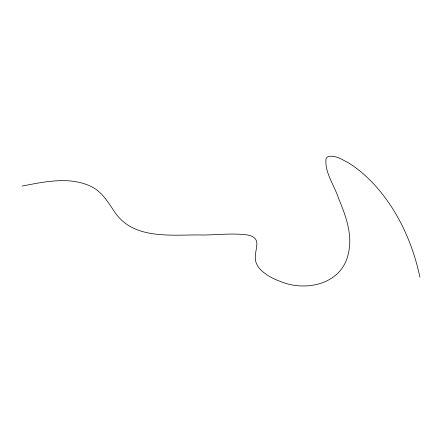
<?xml version="1.0" encoding="UTF-8"?>
<svg xmlns="http://www.w3.org/2000/svg" width="442" height="442" viewBox="0 0 442 442"><rect width="100%" height="100%" fill="white"/><g stroke="black" fill="none" stroke-linecap="round" stroke-linejoin="round"><path stroke-width="0.66" d="M22.1 186.049C45.537 181.596 72.372 175.54 94.345 188.226C104.052 194.43 109.577 204.79 116.036 213.945C135.838 240.669 174.452 234.254 203.486 235.011C218.188 234.818 233.017 232.978 247.658 235.011C251.995 235.63 257.04 238.337 256.879 243.343C256.802 249.581 254.128 255.785 255.874 262.012C257.819 268.36 263.388 272.659 268.797 276.029A60.709 35.051 0 0 0 280.278 281.405C305.671 292.145 341.705 284.339 348.235 254.012C353.02 234.94 345.749 215.702 338.522 198.259C334.395 185.32 324.334 172.408 326.074 158.391L327.478 156.833C334.511 154.479 341.539 159.335 347.611 162.325C357.318 168.192 365.899 175.728 373.694 183.927C397.629 209.779 412.629 242.896 419.9 277.151"/></g></svg>
